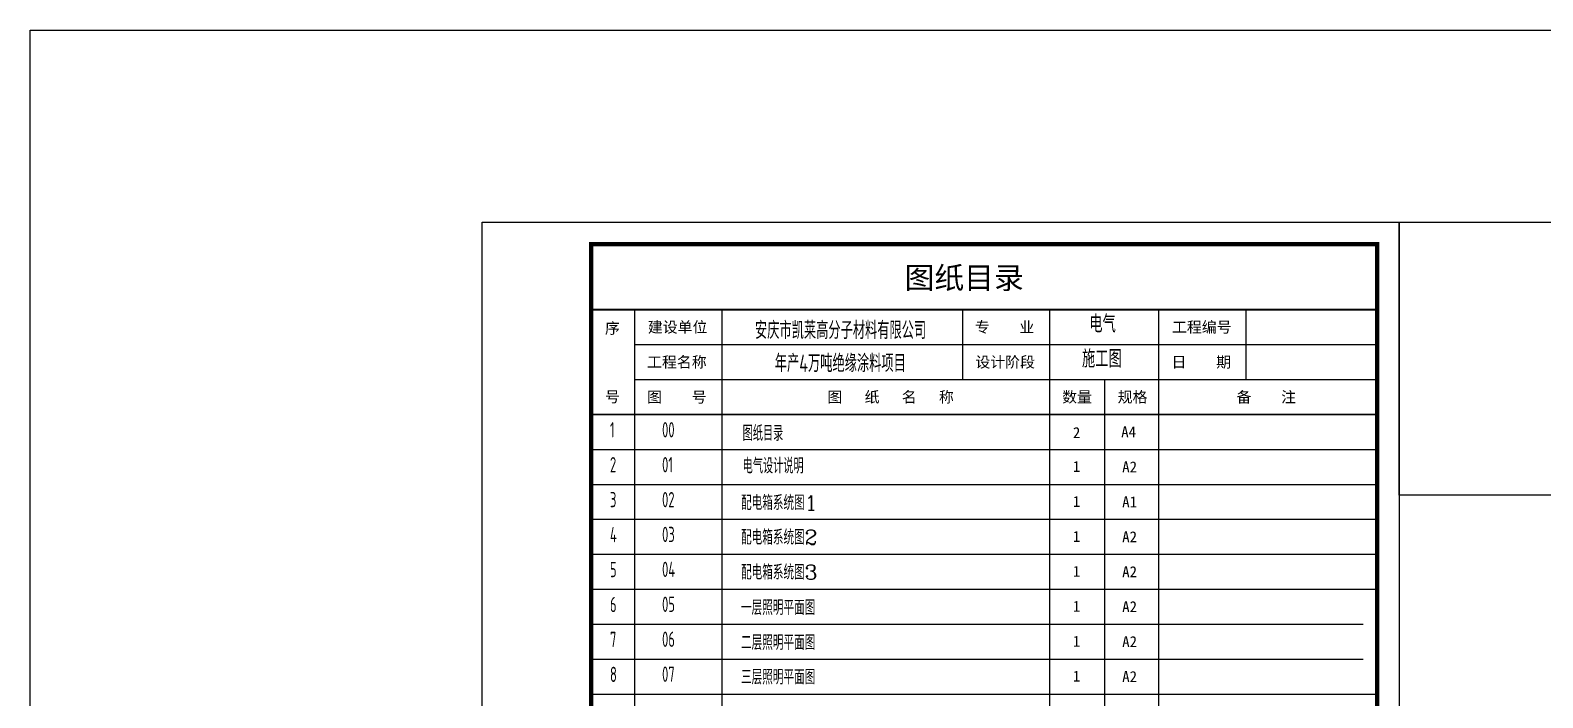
# Model space of a CAD drawing. Extents: x 6250600 to 6678662, y -692028 to -290561.
# Drawn here: x 6250600 to 6285236, y -305841 to -290561 of the extents above; entities that cross this region are included whole.
import ezdxf
from ezdxf.enums import TextEntityAlignment as Align

# ---------------------------------------------------------------- set-up
doc = ezdxf.new("R2010")
doc.units = 0
doc.header["$LTSCALE"] = 1000
doc.header["$MEASUREMENT"] = 0
doc.layers.get('0').update_dxf_attribs({"linetype": 'CONTINUOUS'})
for name, color, linetype in [('PUB_TEXT', 7, 'CONTINUOUS'), ('TEXT', 7, 'CONTINUOUS'), ('图框', 7, 'CONTINUOUS')]:
    doc.layers.add(name, color=color, linetype=linetype)
doc.styles.add('-宋体', font='', dxfattribs={"width": 0.8})
doc.styles.add('_TCH_AXIS', font='COMPLEX', dxfattribs={"bigfont": 'GBCBIG'})
doc.styles.add('sceie', font='sceie.shx', dxfattribs={"width": 0.7, "bigfont": 'sceic.shx'})
doc.styles.add('TSSD_Rein', font='Tssdeng.shx', dxfattribs={"width": 0.7, "bigfont": 'hztxt.shx'})
doc.styles.add('宋体', font='', dxfattribs={"width": 0.7})
doc.styles.get('-宋体').set_extended_font_data('SimSun')
doc.styles.get('宋体').set_extended_font_data('SimSun')

msp = doc.modelspace()

# ---------------------------------------------------------------- linework, layer by layer
at = {"color": 0}
for p, q in [((6264446.9, -317756.2), (6264446.9, -296956.2)), ((6266446.9, -317756.2), (6266446.9, -296956.2)), ((6271946.9, -296956.2), (6271946.9, -298556.2)), ((6273946.9, -317756.2), (6273946.9, -296956.2)), ((6276446.9, -317756.2), (6276446.9, -296956.2)), ((6278446.9, -298556.2), (6278446.9, -296956.2)), ((6264446.9, -297756.2), (6281446.9, -297756.2)), ((6264446.9, -298556.2), (6281446.9, -298556.2)), ((6275196.9, -298556.2), (6275196.9, -317756.2)), ((6263446.9, -300156.2), (6281446.9, -300156.2)), ((6263446.9, -300956.2), (6281446.9, -300956.2)), ((6263446.9, -301756.2), (6281446.9, -301756.2)), ((6263446.9, -302556.2), (6281446.9, -302556.2)), ((6263446.9, -303356.2), (6281446.9, -303356.2)), ((6263446.9, -304156.2), (6281121.4, -304156.2)), ((6263446.9, -304956.2), (6281121.4, -304956.2)), ((6263446.9, -305756.2), (6281446.9, -305756.2))]:
    msp.add_line(p, q, dxfattribs=at)
at = {"color": 1}
for points in [[(6250600.1, -290560.5), (6678662.3, -290560.5), (6678662.3, -619057.4), (6250600.1, -619057.4)], [(6281946.9, -294956.2), (6293319.6, -294956.2), (6293319.6, -301201), (6281946.9, -301201)]]:
    msp.add_lwpolyline(points, close=True, dxfattribs=at)
at = {"color": 0, "const_width": 40}
for points in [[(6263446.9, -296956.2), (6281446.9, -296956.2)], [(6263446.9, -299356.2), (6281446.9, -299356.2)]]:
    msp.add_lwpolyline(points, dxfattribs=at)
at = {"layer": '图框', "color": 4}
msp.add_lwpolyline([(6260946.9, -324656.2), (6260946.9, -294956.2), (6281946.9, -294956.2), (6281946.9, -324656.2)], close=True, dxfattribs=at)
at = {"layer": '图框', "color": 4, "const_width": 100}
msp.add_lwpolyline([(6263446.9, -324156.2), (6281446.9, -324156.2), (6281446.9, -295456.2), (6263446.9, -295456.2)], close=True, dxfattribs=at)

# ---------------------------------------------------------------- texts
at = {"color": 0}
for s, height, style, p in [('图纸目录', 500, '-宋体', (6270623.7, -296476.2)), ('建设单位', 250, '宋体', (6264743.4, -297481.2)), ('专    业', 250, '宋体', (6272230.9, -297481.2)), ('工程编号', 250, '宋体', (6276746.9, -297481.2)), ('工程名称', 250, '宋体', (6264724.8, -298281.2)), ('设计阶段', 250, '宋体', (6272243.4, -298281.2)), ('日    期', 250, '宋体', (6276734.6, -298281.2)), ('图    号', 250, '宋体', (6264726.9, -299081.2)), ('图   纸   名   称', 250, '宋体', (6268854.8, -299081.2)), ('数量', 250, '宋体', (6274230.5, -299081.2)), ('规格', 250, '宋体', (6275501.2, -299081.2)), ('备    注', 250, '宋体', (6278223.9, -299081.2))]:
    msp.add_text(s, height=height, dxfattribs=dict(at, style=style)).set_placement(p)
at = {"style": 'sceie', "width": 0.8}
for s, p in [('电气', (6274850.9, -297481.2)), ('施工图', (6274683.4, -298281.2))]:
    msp.add_text(s, height=400, dxfattribs=at).set_placement(p)
at = {"color": 0, "style": '宋体'}
for s, p in [('序', (6263931.9, -297376.2)), ('号', (6263931.9, -298951.2))]:
    msp.add_text(s, height=250, dxfattribs=at).set_placement(p, align=Align.MIDDLE)
at = {"style": 'TSSD_Rein', "width": 0.7}
for s, p in [('安庆市凯莱高分子材料有限公司', (6269156.6, -297407.4)), ('年产4万吨绝缘涂料项目', (6269150.5, -298162.9))]:
    msp.add_text(s, height=400, dxfattribs=at).set_placement(p, align=Align.MIDDLE)
at = {"layer": 'PUB_TEXT', "style": '_TCH_AXIS'}
for s, p in [('配电箱系统图1', (6266876.1, -301545.9)), ('配电箱系统图2', (6266876.1, -302336.6)), ('配电箱系统图3', (6266876.1, -303136.6)), ('一层照明平面图', (6266876.1, -303945.9)), ('二层照明平面图', (6266876.1, -304745.9)), ('三层照明平面图', (6266876.1, -305536.6))]:
    msp.add_text(s, height=337.59, dxfattribs=at).set_placement(p)
at = {"layer": 'TEXT', "color": 0, "style": 'sceie', "width": 0.7}
for s, p in [('1', (6263876, -299881.2)), ('00', (6265068.8, -299881.2)), ('图纸目录', (6266913.7, -299960.4)), ('2', (6263876, -300681.2)), ('01', (6265068.8, -300681.2)), ('电气设计说明', (6266913.7, -300707.5)), ('3', (6263876, -301481.2)), ('02', (6265068.8, -301481.2)), ('4', (6263876, -302281.2)), ('03', (6265068.8, -302277)), ('5', (6263876, -303081.2)), ('04', (6265068.8, -303077)), ('6', (6263876, -303881.2)), ('05', (6265068.8, -303877)), ('7', (6263876, -304681.2)), ('06', (6265068.8, -304677)), ('8', (6263876, -305481.2)), ('07', (6265068.8, -305477))]:
    msp.add_text(s, height=350, dxfattribs=at).set_placement(p)
at = {"layer": 'TEXT', "color": 7, "style": '宋体'}
for s, p in [('2', (6274476, -299896.7)), ('A4', (6275583.2, -299879.5)), ('1', (6274476, -300672.1)), ('A2', (6275605.3, -300681.6)), ('1', (6274476, -301472.1)), ('A1', (6275605.3, -301481.6)), ('1', (6274476, -302272.1)), ('A2', (6275605.3, -302281.6)), ('1', (6274476, -303072.1)), ('A2', (6275605.3, -303081.6)), ('1', (6274476, -303872.1)), ('A2', (6275605.3, -303881.6)), ('1', (6274476, -304672.1)), ('A2', (6275605.3, -304681.6)), ('1', (6274476, -305472.1)), ('A2', (6275605.3, -305481.6))]:
    msp.add_text(s, height=250, dxfattribs=at).set_placement(p)

doc.saveas('drawing.dxf')
